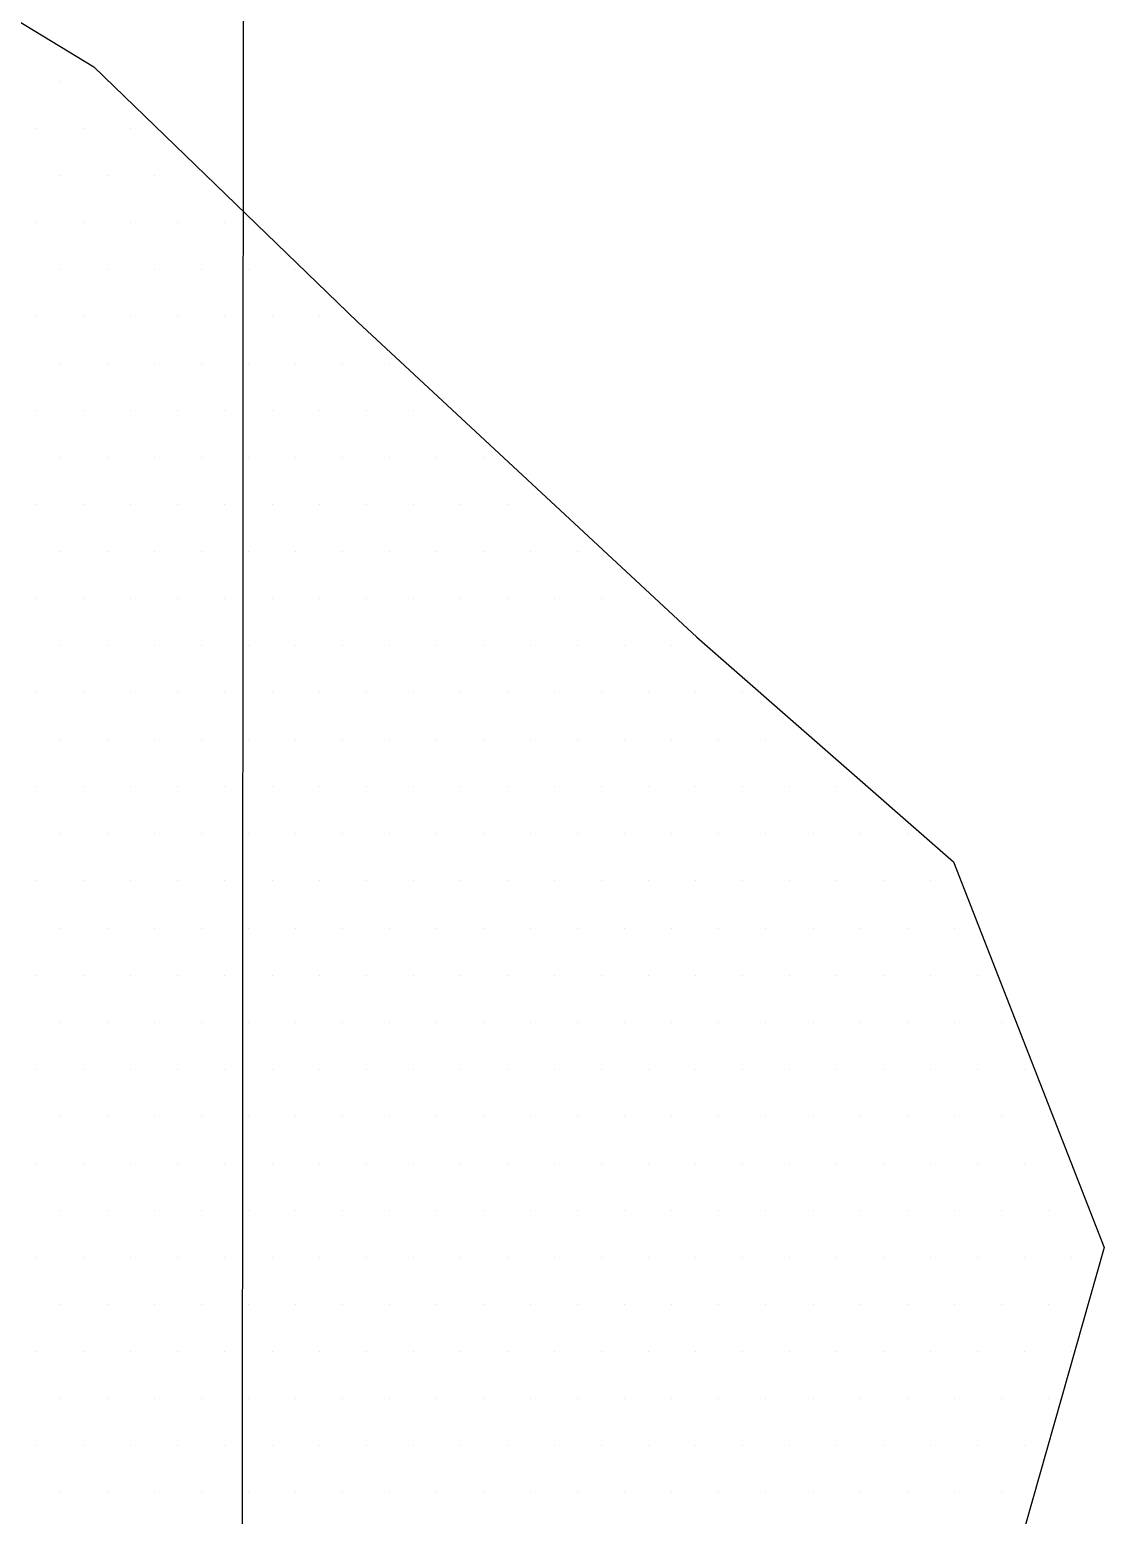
# Model space of a CAD drawing. Header units: metres. Extents: x 3.1 to 4.11, y -21.26 to -16.79.
# Drawn here: x 3.8294 to 4.1149, y -18.5561 to -18.1613 of the extents above; entities that cross this region are included whole.
import ezdxf

# ---------------------------------------------------------------- set-up
doc = ezdxf.new("R2010")
doc.units = ezdxf.units.M
doc.header["$LTSCALE"] = 25
doc.header["$MEASUREMENT"] = 0
doc.linetypes.add('STRICHPUNKTX2', pattern=[2, 1, -0.5, 0, -0.5])
doc.layers.get('0').update_dxf_attribs({"linetype": 'CONTINUOUS'})
for name, color, linetype in [('GRABUNGSGRENZE', 3, 'STRICHPUNKTX2'), ('STEINE', 4, 'CONTINUOUS'), ('STEINESCHRAFF', 4, 'CONTINUOUS')]:
    doc.layers.add(name, color=color, linetype=linetype)

# ---------------------------------------------------------------- blocks, each defined once
blk = doc.blocks.new('*X5')
at = {"color": 0}
for p, q in [((383.125, -1816.25), (383.125, -1816.25)), ((383.75, -1817.5), (383.75, -1817.5)), ((385, -1817.5), (385, -1817.5)), ((383.125, -1818.75), (383.125, -1818.75)), ((384.375, -1818.75), (384.375, -1818.75)), ((385.625, -1818.75), (385.625, -1818.75)), ((383.75, -1820), (383.75, -1820)), ((385, -1820), (385, -1820)), ((386.25, -1820), (386.25, -1820)), ((387.5, -1820), (387.5, -1820)), ((383.125, -1821.25), (383.125, -1821.25)), ((384.375, -1821.25), (384.375, -1821.25)), ((385.625, -1821.25), (385.625, -1821.25)), ((386.875, -1821.25), (386.875, -1821.25)), ((388.125, -1821.25), (388.125, -1821.25)), ((383.75, -1822.5), (383.75, -1822.5)), ((385, -1822.5), (385, -1822.5)), ((386.25, -1822.5), (386.25, -1822.5)), ((387.5, -1822.5), (387.5, -1822.5)), ((388.75, -1822.5), (388.75, -1822.5)), ((390, -1822.5), (390, -1822.5)), ((383.125, -1823.75), (383.125, -1823.75)), ((384.375, -1823.75), (384.375, -1823.75)), ((385.625, -1823.75), (385.625, -1823.75)), ((386.875, -1823.75), (386.875, -1823.75)), ((388.125, -1823.75), (388.125, -1823.75)), ((389.375, -1823.75), (389.375, -1823.75)), ((390.625, -1823.75), (390.625, -1823.75)), ((383.75, -1825), (383.75, -1825)), ((385, -1825), (385, -1825)), ((386.25, -1825), (386.25, -1825)), ((387.5, -1825), (387.5, -1825)), ((388.75, -1825), (388.75, -1825)), ((390, -1825), (390, -1825)), ((391.25, -1825), (391.25, -1825)), ((392.5, -1825), (392.5, -1825)), ((383.125, -1826.25), (383.125, -1826.25)), ((384.375, -1826.25), (384.375, -1826.25)), ((385.625, -1826.25), (385.625, -1826.25)), ((386.875, -1826.25), (386.875, -1826.25)), ((388.125, -1826.25), (388.125, -1826.25)), ((389.375, -1826.25), (389.375, -1826.25)), ((390.625, -1826.25), (390.625, -1826.25)), ((391.875, -1826.25), (391.875, -1826.25)), ((393.125, -1826.25), (393.125, -1826.25)), ((383.75, -1827.5), (383.75, -1827.5)), ((385, -1827.5), (385, -1827.5)), ((386.25, -1827.5), (386.25, -1827.5)), ((387.5, -1827.5), (387.5, -1827.5)), ((388.75, -1827.5), (388.75, -1827.5)), ((390, -1827.5), (390, -1827.5)), ((391.25, -1827.5), (391.25, -1827.5)), ((392.5, -1827.5), (392.5, -1827.5)), ((393.75, -1827.5), (393.75, -1827.5)), ((395, -1827.5), (395, -1827.5)), ((383.125, -1828.75), (383.125, -1828.75)), ((384.375, -1828.75), (384.375, -1828.75)), ((385.625, -1828.75), (385.625, -1828.75)), ((386.875, -1828.75), (386.875, -1828.75)), ((388.125, -1828.75), (388.125, -1828.75)), ((389.375, -1828.75), (389.375, -1828.75)), ((390.625, -1828.75), (390.625, -1828.75)), ((391.875, -1828.75), (391.875, -1828.75)), ((393.125, -1828.75), (393.125, -1828.75)), ((394.375, -1828.75), (394.375, -1828.75)), ((395.625, -1828.75), (395.625, -1828.75)), ((383.75, -1830), (383.75, -1830)), ((385, -1830), (385, -1830)), ((386.25, -1830), (386.25, -1830)), ((387.5, -1830), (387.5, -1830)), ((388.75, -1830), (388.75, -1830)), ((390, -1830), (390, -1830)), ((391.25, -1830), (391.25, -1830)), ((392.5, -1830), (392.5, -1830)), ((393.75, -1830), (393.75, -1830)), ((395, -1830), (395, -1830)), ((396.25, -1830), (396.25, -1830)), ((397.5, -1830), (397.5, -1830)), ((383.125, -1831.25), (383.125, -1831.25)), ((384.375, -1831.25), (384.375, -1831.25)), ((385.625, -1831.25), (385.625, -1831.25)), ((386.875, -1831.25), (386.875, -1831.25)), ((388.125, -1831.25), (388.125, -1831.25)), ((389.375, -1831.25), (389.375, -1831.25)), ((390.625, -1831.25), (390.625, -1831.25)), ((391.875, -1831.25), (391.875, -1831.25)), ((393.125, -1831.25), (393.125, -1831.25)), ((394.375, -1831.25), (394.375, -1831.25)), ((395.625, -1831.25), (395.625, -1831.25)), ((396.875, -1831.25), (396.875, -1831.25)), ((398.125, -1831.25), (398.125, -1831.25)), ((399.375, -1831.25), (399.375, -1831.25)), ((383.75, -1832.5), (383.75, -1832.5)), ((385, -1832.5), (385, -1832.5)), ((386.25, -1832.5), (386.25, -1832.5)), ((387.5, -1832.5), (387.5, -1832.5)), ((388.75, -1832.5), (388.75, -1832.5)), ((390, -1832.5), (390, -1832.5)), ((391.25, -1832.5), (391.25, -1832.5)), ((392.5, -1832.5), (392.5, -1832.5)), ((393.75, -1832.5), (393.75, -1832.5)), ((395, -1832.5), (395, -1832.5)), ((396.25, -1832.5), (396.25, -1832.5)), ((397.5, -1832.5), (397.5, -1832.5)), ((398.75, -1832.5), (398.75, -1832.5)), ((400, -1832.5), (400, -1832.5)), ((383.125, -1833.75), (383.125, -1833.75)), ((384.375, -1833.75), (384.375, -1833.75)), ((385.625, -1833.75), (385.625, -1833.75)), ((386.875, -1833.75), (386.875, -1833.75)), ((388.125, -1833.75), (388.125, -1833.75)), ((389.375, -1833.75), (389.375, -1833.75)), ((390.625, -1833.75), (390.625, -1833.75)), ((391.875, -1833.75), (391.875, -1833.75)), ((393.125, -1833.75), (393.125, -1833.75)), ((394.375, -1833.75), (394.375, -1833.75)), ((395.625, -1833.75), (395.625, -1833.75)), ((396.875, -1833.75), (396.875, -1833.75)), ((398.125, -1833.75), (398.125, -1833.75)), ((399.375, -1833.75), (399.375, -1833.75)), ((400.625, -1833.75), (400.625, -1833.75)), ((401.875, -1833.75), (401.875, -1833.75)), ((383.75, -1835), (383.75, -1835)), ((385, -1835), (385, -1835)), ((386.25, -1835), (386.25, -1835)), ((387.5, -1835), (387.5, -1835)), ((388.75, -1835), (388.75, -1835)), ((390, -1835), (390, -1835)), ((391.25, -1835), (391.25, -1835)), ((392.5, -1835), (392.5, -1835)), ((393.75, -1835), (393.75, -1835)), ((395, -1835), (395, -1835)), ((396.25, -1835), (396.25, -1835)), ((397.5, -1835), (397.5, -1835)), ((398.75, -1835), (398.75, -1835)), ((400, -1835), (400, -1835)), ((401.25, -1835), (401.25, -1835)), ((402.5, -1835), (402.5, -1835)), ((403.75, -1835), (403.75, -1835)), ((383.125, -1836.25), (383.125, -1836.25)), ((384.375, -1836.25), (384.375, -1836.25)), ((385.625, -1836.25), (385.625, -1836.25)), ((386.875, -1836.25), (386.875, -1836.25)), ((388.125, -1836.25), (388.125, -1836.25)), ((389.375, -1836.25), (389.375, -1836.25)), ((390.625, -1836.25), (390.625, -1836.25)), ((391.875, -1836.25), (391.875, -1836.25)), ((393.125, -1836.25), (393.125, -1836.25)), ((394.375, -1836.25), (394.375, -1836.25)), ((395.625, -1836.25), (395.625, -1836.25)), ((396.875, -1836.25), (396.875, -1836.25)), ((398.125, -1836.25), (398.125, -1836.25)), ((399.375, -1836.25), (399.375, -1836.25)), ((400.625, -1836.25), (400.625, -1836.25)), ((401.875, -1836.25), (401.875, -1836.25)), ((403.125, -1836.25), (403.125, -1836.25)), ((404.375, -1836.25), (404.375, -1836.25)), ((383.75, -1837.5), (383.75, -1837.5)), ((385, -1837.5), (385, -1837.5)), ((386.25, -1837.5), (386.25, -1837.5)), ((387.5, -1837.5), (387.5, -1837.5)), ((388.75, -1837.5), (388.75, -1837.5)), ((390, -1837.5), (390, -1837.5)), ((391.25, -1837.5), (391.25, -1837.5)), ((392.5, -1837.5), (392.5, -1837.5)), ((393.75, -1837.5), (393.75, -1837.5)), ((395, -1837.5), (395, -1837.5)), ((396.25, -1837.5), (396.25, -1837.5)), ((397.5, -1837.5), (397.5, -1837.5)), ((398.75, -1837.5), (398.75, -1837.5)), ((400, -1837.5), (400, -1837.5)), ((401.25, -1837.5), (401.25, -1837.5)), ((402.5, -1837.5), (402.5, -1837.5)), ((403.75, -1837.5), (403.75, -1837.5)), ((405, -1837.5), (405, -1837.5)), ((406.25, -1837.5), (406.25, -1837.5)), ((383.125, -1838.75), (383.125, -1838.75)), ((384.375, -1838.75), (384.375, -1838.75)), ((385.625, -1838.75), (385.625, -1838.75)), ((386.875, -1838.75), (386.875, -1838.75)), ((388.125, -1838.75), (388.125, -1838.75)), ((389.375, -1838.75), (389.375, -1838.75)), ((390.625, -1838.75), (390.625, -1838.75)), ((391.875, -1838.75), (391.875, -1838.75)), ((393.125, -1838.75), (393.125, -1838.75)), ((394.375, -1838.75), (394.375, -1838.75)), ((395.625, -1838.75), (395.625, -1838.75)), ((396.875, -1838.75), (396.875, -1838.75)), ((398.125, -1838.75), (398.125, -1838.75)), ((399.375, -1838.75), (399.375, -1838.75)), ((400.625, -1838.75), (400.625, -1838.75)), ((401.875, -1838.75), (401.875, -1838.75)), ((403.125, -1838.75), (403.125, -1838.75)), ((404.375, -1838.75), (404.375, -1838.75)), ((405.625, -1838.75), (405.625, -1838.75)), ((406.875, -1838.75), (406.875, -1838.75)), ((383.75, -1840), (383.75, -1840)), ((385, -1840), (385, -1840)), ((386.25, -1840), (386.25, -1840)), ((387.5, -1840), (387.5, -1840)), ((388.75, -1840), (388.75, -1840)), ((390, -1840), (390, -1840)), ((391.25, -1840), (391.25, -1840)), ((392.5, -1840), (392.5, -1840)), ((393.75, -1840), (393.75, -1840)), ((395, -1840), (395, -1840)), ((396.25, -1840), (396.25, -1840)), ((397.5, -1840), (397.5, -1840)), ((398.75, -1840), (398.75, -1840)), ((400, -1840), (400, -1840)), ((401.25, -1840), (401.25, -1840)), ((402.5, -1840), (402.5, -1840)), ((403.75, -1840), (403.75, -1840)), ((405, -1840), (405, -1840)), ((406.25, -1840), (406.25, -1840)), ((407.5, -1840), (407.5, -1840)), ((383.125, -1841.25), (383.125, -1841.25)), ((384.375, -1841.25), (384.375, -1841.25)), ((385.625, -1841.25), (385.625, -1841.25)), ((386.875, -1841.25), (386.875, -1841.25)), ((388.125, -1841.25), (388.125, -1841.25)), ((389.375, -1841.25), (389.375, -1841.25)), ((390.625, -1841.25), (390.625, -1841.25)), ((391.875, -1841.25), (391.875, -1841.25)), ((393.125, -1841.25), (393.125, -1841.25)), ((394.375, -1841.25), (394.375, -1841.25)), ((395.625, -1841.25), (395.625, -1841.25)), ((396.875, -1841.25), (396.875, -1841.25)), ((398.125, -1841.25), (398.125, -1841.25)), ((399.375, -1841.25), (399.375, -1841.25)), ((400.625, -1841.25), (400.625, -1841.25)), ((401.875, -1841.25), (401.875, -1841.25)), ((403.125, -1841.25), (403.125, -1841.25)), ((404.375, -1841.25), (404.375, -1841.25)), ((405.625, -1841.25), (405.625, -1841.25)), ((406.875, -1841.25), (406.875, -1841.25)), ((408.125, -1841.25), (408.125, -1841.25)), ((383.75, -1842.5), (383.75, -1842.5)), ((385, -1842.5), (385, -1842.5)), ((386.25, -1842.5), (386.25, -1842.5)), ((387.5, -1842.5), (387.5, -1842.5)), ((388.75, -1842.5), (388.75, -1842.5)), ((390, -1842.5), (390, -1842.5)), ((391.25, -1842.5), (391.25, -1842.5)), ((392.5, -1842.5), (392.5, -1842.5)), ((393.75, -1842.5), (393.75, -1842.5)), ((395, -1842.5), (395, -1842.5)), ((396.25, -1842.5), (396.25, -1842.5)), ((397.5, -1842.5), (397.5, -1842.5)), ((398.75, -1842.5), (398.75, -1842.5)), ((400, -1842.5), (400, -1842.5)), ((401.25, -1842.5), (401.25, -1842.5)), ((402.5, -1842.5), (402.5, -1842.5)), ((403.75, -1842.5), (403.75, -1842.5)), ((405, -1842.5), (405, -1842.5)), ((406.25, -1842.5), (406.25, -1842.5)), ((407.5, -1842.5), (407.5, -1842.5)), ((408.75, -1842.5), (408.75, -1842.5)), ((383.125, -1843.75), (383.125, -1843.75)), ((384.375, -1843.75), (384.375, -1843.75)), ((385.625, -1843.75), (385.625, -1843.75)), ((386.875, -1843.75), (386.875, -1843.75)), ((388.125, -1843.75), (388.125, -1843.75)), ((389.375, -1843.75), (389.375, -1843.75)), ((390.625, -1843.75), (390.625, -1843.75)), ((391.875, -1843.75), (391.875, -1843.75)), ((393.125, -1843.75), (393.125, -1843.75)), ((394.375, -1843.75), (394.375, -1843.75)), ((395.625, -1843.75), (395.625, -1843.75)), ((396.875, -1843.75), (396.875, -1843.75)), ((398.125, -1843.75), (398.125, -1843.75)), ((399.375, -1843.75), (399.375, -1843.75)), ((400.625, -1843.75), (400.625, -1843.75)), ((401.875, -1843.75), (401.875, -1843.75)), ((403.125, -1843.75), (403.125, -1843.75)), ((404.375, -1843.75), (404.375, -1843.75)), ((405.625, -1843.75), (405.625, -1843.75)), ((406.875, -1843.75), (406.875, -1843.75)), ((408.125, -1843.75), (408.125, -1843.75)), ((409.375, -1843.75), (409.375, -1843.75)), ((383.75, -1845), (383.75, -1845)), ((385, -1845), (385, -1845)), ((386.25, -1845), (386.25, -1845)), ((387.5, -1845), (387.5, -1845)), ((388.75, -1845), (388.75, -1845)), ((390, -1845), (390, -1845)), ((391.25, -1845), (391.25, -1845)), ((392.5, -1845), (392.5, -1845)), ((393.75, -1845), (393.75, -1845)), ((395, -1845), (395, -1845)), ((396.25, -1845), (396.25, -1845)), ((397.5, -1845), (397.5, -1845)), ((398.75, -1845), (398.75, -1845)), ((400, -1845), (400, -1845)), ((401.25, -1845), (401.25, -1845)), ((402.5, -1845), (402.5, -1845)), ((403.75, -1845), (403.75, -1845)), ((405, -1845), (405, -1845)), ((406.25, -1845), (406.25, -1845)), ((407.5, -1845), (407.5, -1845)), ((408.75, -1845), (408.75, -1845)), ((410, -1845), (410, -1845)), ((383.125, -1846.25), (383.125, -1846.25)), ((384.375, -1846.25), (384.375, -1846.25)), ((385.625, -1846.25), (385.625, -1846.25)), ((386.875, -1846.25), (386.875, -1846.25)), ((388.125, -1846.25), (388.125, -1846.25)), ((389.375, -1846.25), (389.375, -1846.25)), ((390.625, -1846.25), (390.625, -1846.25)), ((391.875, -1846.25), (391.875, -1846.25)), ((393.125, -1846.25), (393.125, -1846.25)), ((394.375, -1846.25), (394.375, -1846.25)), ((395.625, -1846.25), (395.625, -1846.25)), ((396.875, -1846.25), (396.875, -1846.25)), ((398.125, -1846.25), (398.125, -1846.25)), ((399.375, -1846.25), (399.375, -1846.25)), ((400.625, -1846.25), (400.625, -1846.25)), ((401.875, -1846.25), (401.875, -1846.25)), ((403.125, -1846.25), (403.125, -1846.25)), ((404.375, -1846.25), (404.375, -1846.25)), ((405.625, -1846.25), (405.625, -1846.25)), ((406.875, -1846.25), (406.875, -1846.25)), ((408.125, -1846.25), (408.125, -1846.25)), ((409.375, -1846.25), (409.375, -1846.25)), ((383.75, -1847.5), (383.75, -1847.5)), ((385, -1847.5), (385, -1847.5)), ((386.25, -1847.5), (386.25, -1847.5)), ((387.5, -1847.5), (387.5, -1847.5)), ((388.75, -1847.5), (388.75, -1847.5)), ((390, -1847.5), (390, -1847.5)), ((391.25, -1847.5), (391.25, -1847.5)), ((392.5, -1847.5), (392.5, -1847.5)), ((393.75, -1847.5), (393.75, -1847.5)), ((395, -1847.5), (395, -1847.5)), ((396.25, -1847.5), (396.25, -1847.5)), ((397.5, -1847.5), (397.5, -1847.5)), ((398.75, -1847.5), (398.75, -1847.5)), ((400, -1847.5), (400, -1847.5)), ((401.25, -1847.5), (401.25, -1847.5)), ((402.5, -1847.5), (402.5, -1847.5)), ((403.75, -1847.5), (403.75, -1847.5)), ((405, -1847.5), (405, -1847.5)), ((406.25, -1847.5), (406.25, -1847.5)), ((407.5, -1847.5), (407.5, -1847.5)), ((408.75, -1847.5), (408.75, -1847.5)), ((410, -1847.5), (410, -1847.5)), ((383.125, -1848.75), (383.125, -1848.75)), ((384.375, -1848.75), (384.375, -1848.75)), ((385.625, -1848.75), (385.625, -1848.75)), ((386.875, -1848.75), (386.875, -1848.75)), ((388.125, -1848.75), (388.125, -1848.75)), ((389.375, -1848.75), (389.375, -1848.75)), ((390.625, -1848.75), (390.625, -1848.75)), ((391.875, -1848.75), (391.875, -1848.75)), ((393.125, -1848.75), (393.125, -1848.75)), ((394.375, -1848.75), (394.375, -1848.75)), ((395.625, -1848.75), (395.625, -1848.75)), ((396.875, -1848.75), (396.875, -1848.75)), ((398.125, -1848.75), (398.125, -1848.75)), ((399.375, -1848.75), (399.375, -1848.75)), ((400.625, -1848.75), (400.625, -1848.75)), ((401.875, -1848.75), (401.875, -1848.75)), ((403.125, -1848.75), (403.125, -1848.75)), ((404.375, -1848.75), (404.375, -1848.75)), ((405.625, -1848.75), (405.625, -1848.75)), ((406.875, -1848.75), (406.875, -1848.75)), ((408.125, -1848.75), (408.125, -1848.75)), ((409.375, -1848.75), (409.375, -1848.75)), ((410.625, -1848.75), (410.625, -1848.75)), ((383.75, -1850), (383.75, -1850)), ((385, -1850), (385, -1850)), ((386.25, -1850), (386.25, -1850)), ((387.5, -1850), (387.5, -1850)), ((388.75, -1850), (388.75, -1850)), ((390, -1850), (390, -1850)), ((391.25, -1850), (391.25, -1850)), ((392.5, -1850), (392.5, -1850)), ((393.75, -1850), (393.75, -1850)), ((395, -1850), (395, -1850)), ((396.25, -1850), (396.25, -1850)), ((397.5, -1850), (397.5, -1850)), ((398.75, -1850), (398.75, -1850)), ((400, -1850), (400, -1850)), ((401.25, -1850), (401.25, -1850)), ((402.5, -1850), (402.5, -1850)), ((403.75, -1850), (403.75, -1850)), ((405, -1850), (405, -1850)), ((406.25, -1850), (406.25, -1850)), ((407.5, -1850), (407.5, -1850)), ((408.75, -1850), (408.75, -1850)), ((410, -1850), (410, -1850)), ((383.125, -1851.25), (383.125, -1851.25)), ((384.375, -1851.25), (384.375, -1851.25)), ((385.625, -1851.25), (385.625, -1851.25)), ((386.875, -1851.25), (386.875, -1851.25)), ((388.125, -1851.25), (388.125, -1851.25)), ((389.375, -1851.25), (389.375, -1851.25)), ((390.625, -1851.25), (390.625, -1851.25)), ((391.875, -1851.25), (391.875, -1851.25)), ((393.125, -1851.25), (393.125, -1851.25)), ((394.375, -1851.25), (394.375, -1851.25)), ((395.625, -1851.25), (395.625, -1851.25)), ((396.875, -1851.25), (396.875, -1851.25)), ((398.125, -1851.25), (398.125, -1851.25)), ((399.375, -1851.25), (399.375, -1851.25)), ((400.625, -1851.25), (400.625, -1851.25)), ((401.875, -1851.25), (401.875, -1851.25)), ((403.125, -1851.25), (403.125, -1851.25)), ((404.375, -1851.25), (404.375, -1851.25)), ((405.625, -1851.25), (405.625, -1851.25)), ((406.875, -1851.25), (406.875, -1851.25)), ((408.125, -1851.25), (408.125, -1851.25)), ((409.375, -1851.25), (409.375, -1851.25)), ((410.625, -1851.25), (410.625, -1851.25)), ((383.75, -1852.5), (383.75, -1852.5)), ((385, -1852.5), (385, -1852.5)), ((386.25, -1852.5), (386.25, -1852.5)), ((387.5, -1852.5), (387.5, -1852.5)), ((388.75, -1852.5), (388.75, -1852.5)), ((390, -1852.5), (390, -1852.5)), ((391.25, -1852.5), (391.25, -1852.5)), ((392.5, -1852.5), (392.5, -1852.5)), ((393.75, -1852.5), (393.75, -1852.5)), ((395, -1852.5), (395, -1852.5)), ((396.25, -1852.5), (396.25, -1852.5)), ((397.5, -1852.5), (397.5, -1852.5)), ((398.75, -1852.5), (398.75, -1852.5)), ((400, -1852.5), (400, -1852.5)), ((401.25, -1852.5), (401.25, -1852.5)), ((402.5, -1852.5), (402.5, -1852.5)), ((403.75, -1852.5), (403.75, -1852.5)), ((405, -1852.5), (405, -1852.5)), ((406.25, -1852.5), (406.25, -1852.5)), ((407.5, -1852.5), (407.5, -1852.5)), ((408.75, -1852.5), (408.75, -1852.5)), ((410, -1852.5), (410, -1852.5)), ((383.125, -1853.75), (383.125, -1853.75)), ((384.375, -1853.75), (384.375, -1853.75)), ((385.625, -1853.75), (385.625, -1853.75)), ((386.875, -1853.75), (386.875, -1853.75)), ((388.125, -1853.75), (388.125, -1853.75)), ((389.375, -1853.75), (389.375, -1853.75)), ((390.625, -1853.75), (390.625, -1853.75)), ((391.875, -1853.75), (391.875, -1853.75)), ((393.125, -1853.75), (393.125, -1853.75)), ((394.375, -1853.75), (394.375, -1853.75)), ((395.625, -1853.75), (395.625, -1853.75)), ((396.875, -1853.75), (396.875, -1853.75)), ((398.125, -1853.75), (398.125, -1853.75)), ((399.375, -1853.75), (399.375, -1853.75)), ((400.625, -1853.75), (400.625, -1853.75)), ((401.875, -1853.75), (401.875, -1853.75)), ((403.125, -1853.75), (403.125, -1853.75)), ((404.375, -1853.75), (404.375, -1853.75)), ((405.625, -1853.75), (405.625, -1853.75)), ((406.875, -1853.75), (406.875, -1853.75)), ((408.125, -1853.75), (408.125, -1853.75)), ((409.375, -1853.75), (409.375, -1853.75)), ((383.75, -1855), (383.75, -1855)), ((385, -1855), (385, -1855)), ((386.25, -1855), (386.25, -1855)), ((387.5, -1855), (387.5, -1855)), ((388.75, -1855), (388.75, -1855)), ((390, -1855), (390, -1855)), ((391.25, -1855), (391.25, -1855)), ((392.5, -1855), (392.5, -1855)), ((393.75, -1855), (393.75, -1855)), ((395, -1855), (395, -1855)), ((396.25, -1855), (396.25, -1855)), ((397.5, -1855), (397.5, -1855)), ((398.75, -1855), (398.75, -1855)), ((400, -1855), (400, -1855)), ((401.25, -1855), (401.25, -1855)), ((402.5, -1855), (402.5, -1855)), ((403.75, -1855), (403.75, -1855)), ((405, -1855), (405, -1855)), ((406.25, -1855), (406.25, -1855)), ((407.5, -1855), (407.5, -1855)), ((408.75, -1855), (408.75, -1855))]:
    blk.add_line(p, q, dxfattribs=at)

msp = doc.modelspace()

# ---------------------------------------------------------------- linework, layer by layer
at = {"layer": 'GRABUNGSGRENZE'}
msp.add_lwpolyline([(3.88706, -16.80649), (3.8844, -20.59942)], dxfattribs=at)
at = {"layer": 'STEINE'}
msp.add_lwpolyline([(3.49751, -18.45952), (3.45574, -18.45742), (3.42067, -18.40286), (3.43146, -18.34022), (3.41882, -18.27703), (3.4296, -18.21744), (3.44603, -18.13137), (3.50923, -18.10752), (3.54237, -18.0877), (3.56479, -18.08366), (3.58009, -18.07451), (3.68808, -18.07365), (3.71558, -18.08133), (3.74153, -18.10735), (3.84637, -18.17118), (3.91658, -18.23903), (4.00662, -18.32271), (4.0748, -18.38241), (4.1149, -18.48486), (4.08622, -18.58569), (4.01639, -18.61666)], dxfattribs=at)

# ---------------------------------------------------------------- block references
at = {"layer": 'STEINESCHRAFF', "xscale": 0.01, "yscale": 0.01, "zscale": 0.01}
msp.add_blockref('*X5', (0, 0), dxfattribs=at)

doc.saveas('drawing.dxf')
